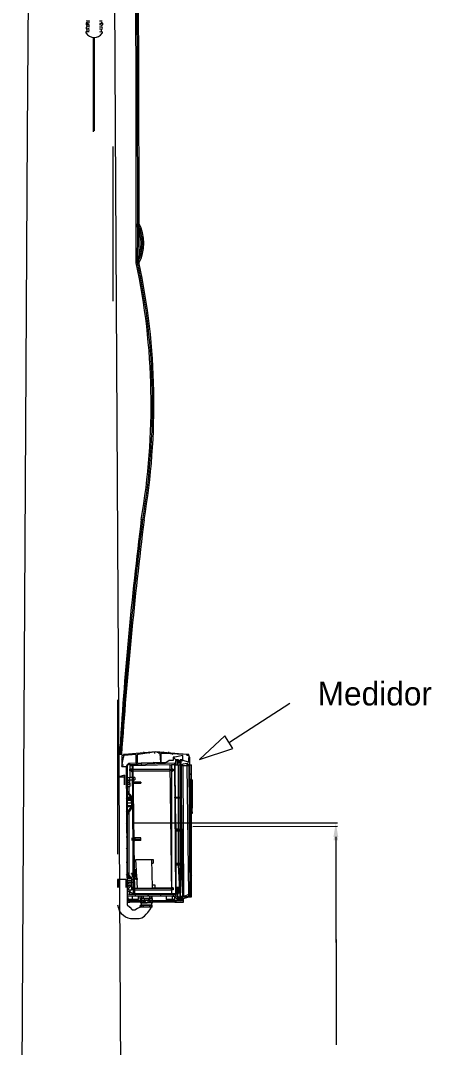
# Model space of a CAD drawing. Extents: x 604418 to 606014, y 1310869 to 1312555.
# Drawn here: x 605972.13 to 605983.73, y 1311071.39 to 1311100.39 of the extents above; entities that cross this region are included whole.
import ezdxf

# ---------------------------------------------------------------- set-up
doc = ezdxf.new("R2010")
doc.units = 0
doc.header["$MEASUREMENT"] = 0
doc.layers.add('1-Cartografia', color=7, linetype='Continuous', lineweight=13)

msp = doc.modelspace()

# ---------------------------------------------------------------- linework, layer by layer
at = {"layer": '1-Cartografia', "color": 7}
for p, q in [((605972.408, 1311112.496), (605972.321, 1311097.215)), ((605974.712, 1311112.496), (605974.799, 1311097.378)), ((605973.983, 1311100.156), (605974.005, 1311100.149)), ((605974.003, 1311100.088), (605973.984, 1311100.081)), ((605973.989, 1311100.074), (605973.989, 1311100.075)), ((605974.18, 1311099.916), (605974.18, 1311097.253)), ((605974.193, 1311099.915), (605974.193, 1311097.265)), ((605974.206, 1311099.914), (605974.206, 1311097.277)), ((605974.439, 1311100.15), (605974.417, 1311100.143)), ((605974.417, 1311100.081), (605974.436, 1311100.074)), ((605974.799, 1311097.378), (605974.989, 1311064.301)), ((605972.321, 1311097.215), (605972.131, 1311064.299)), ((605974.734, 1311096.832), (605974.734, 1311092.466)), ((605974.877, 1311076.844), (605974.877, 1311081.21)), ((605978.025, 1311080.016), (605979.728, 1311081.117)), ((605977.896, 1311080.189), (605977.182, 1311079.525)), ((605978.12, 1311079.83), (605977.896, 1311080.189)), ((605975.04, 1311079.639), (605974.991, 1311079.639)), ((605974.991, 1311079.639), (605974.991, 1311079.59)), ((605975.064, 1311079.664), (605975.04, 1311079.664)), ((605975.04, 1311079.664), (605975.04, 1311079.639)), ((605975.064, 1311079.639), (605975.04, 1311079.639)), ((605975.04, 1311079.639), (605975.04, 1311079.59)), ((605975.947, 1311079.737), (605975.064, 1311079.664)), ((605975.064, 1311079.664), (605975.064, 1311079.664)), ((605975.383, 1311079.664), (605975.064, 1311079.639)), ((605975.064, 1311079.639), (605975.064, 1311079.639)), ((605975.064, 1311079.639), (605975.064, 1311079.639)), ((605975.383, 1311079.639), (605975.432, 1311079.664)), ((605975.383, 1311079.664), (605975.383, 1311079.664)), ((605975.383, 1311079.664), (605975.383, 1311079.664)), ((605975.383, 1311079.664), (605975.383, 1311079.418)), ((605975.432, 1311079.664), (605975.457, 1311079.688)), ((605975.457, 1311079.664), (605975.432, 1311079.664)), ((605975.432, 1311079.664), (605975.432, 1311079.664)), ((605975.432, 1311079.418), (605975.432, 1311079.664)), ((605975.947, 1311079.737), (605975.457, 1311079.664)), ((605975.604, 1311079.688), (605975.628, 1311079.737)), ((605975.751, 1311079.688), (605975.776, 1311079.737)), ((605975.923, 1311079.688), (605975.923, 1311079.737)), ((605976.07, 1311079.688), (605975.947, 1311079.737)), ((605976.806, 1311079.664), (605975.947, 1311079.737)), ((605976.021, 1311079.688), (605976.07, 1311079.737)), ((605976.094, 1311079.443), (605976.07, 1311079.688)), ((605976.07, 1311079.688), (605976.07, 1311079.688)), ((605976.07, 1311079.688), (605976.07, 1311079.688)), ((605976.144, 1311079.688), (605976.094, 1311079.688)), ((605976.094, 1311079.688), (605976.094, 1311079.443)), ((605976.094, 1311079.59), (605976.094, 1311079.664)), ((605976.144, 1311079.688), (605976.144, 1311079.688)), ((605976.806, 1311079.664), (605976.144, 1311079.688)), ((605976.168, 1311079.688), (605976.193, 1311079.737)), ((605976.315, 1311079.688), (605976.315, 1311079.737)), ((605976.413, 1311079.664), (605976.438, 1311079.688)), ((605976.708, 1311079.639), (605976.487, 1311079.59)), ((605976.56, 1311079.664), (605976.585, 1311079.688)), ((605976.708, 1311079.664), (605976.708, 1311079.688)), ((605976.708, 1311079.517), (605976.708, 1311079.639)), ((605976.806, 1311079.664), (605976.83, 1311079.664)), ((605976.83, 1311079.664), (605976.806, 1311079.664)), ((605976.83, 1311079.664), (605976.806, 1311079.664)), ((605976.879, 1311079.664), (605976.83, 1311079.664)), ((605976.83, 1311079.664), (605976.83, 1311079.664)), ((605976.83, 1311079.639), (605976.83, 1311079.664)), ((605976.879, 1311079.639), (605976.83, 1311079.639)), ((605976.879, 1311079.639), (605976.879, 1311079.664)), ((605976.879, 1311079.639), (605976.879, 1311079.566)), ((605976.904, 1311079.566), (605976.879, 1311079.639)), ((605976.879, 1311079.639), (605976.879, 1311079.639)), ((605976.879, 1311079.639), (605976.879, 1311079.639)), ((605977.182, 1311079.525), (605978.12, 1311079.83)), ((605974.991, 1311079.59), (605974.991, 1311079.32)), ((605974.991, 1311079.32), (605975.04, 1311079.59)), ((605974.991, 1311079.517), (605975.04, 1311079.566)), ((605974.991, 1311079.369), (605975.04, 1311079.369)), ((605975.138, 1311079.369), (605975.113, 1311079.32)), ((605975.187, 1311079.418), (605975.138, 1311079.369)), ((605975.187, 1311079.369), (605975.138, 1311079.369)), ((605975.138, 1311079.369), (605975.138, 1311079.369)), ((605975.138, 1311079.369), (605975.138, 1311079.345)), ((605975.138, 1311079.345), (605975.138, 1311079.345)), ((605975.138, 1311079.345), (605975.138, 1311079.32)), ((605975.187, 1311079.418), (605976.242, 1311079.443)), ((605975.187, 1311079.418), (605975.212, 1311079.369)), ((605976.487, 1311079.418), (605975.187, 1311079.369)), ((605975.212, 1311079.369), (605975.212, 1311079.001)), ((605975.285, 1311079.345), (605975.212, 1311079.345)), ((605975.31, 1311079.369), (605975.285, 1311079.369)), ((605975.285, 1311079.369), (605975.31, 1311075.715)), ((605976.34, 1311079.369), (605975.31, 1311079.345)), ((605975.359, 1311075.715), (605975.31, 1311079.369)), ((605975.383, 1311079.492), (605975.432, 1311079.517)), ((605975.383, 1311079.418), (605975.432, 1311079.418)), ((605975.53, 1311079.418), (605975.555, 1311079.369)), ((605975.874, 1311079.443), (605975.923, 1311079.418)), ((605976.094, 1311079.492), (605976.094, 1311079.517)), ((605976.242, 1311079.443), (605976.315, 1311079.492)), ((605976.242, 1311079.443), (605976.242, 1311079.418)), ((605976.438, 1311079.492), (605976.315, 1311079.492)), ((605976.34, 1311079.369), (605976.389, 1311079.369)), ((605976.34, 1311079.369), (605976.389, 1311075.715)), ((605976.389, 1311079.369), (605976.389, 1311075.715)), ((605976.487, 1311079.369), (605976.389, 1311079.369)), ((605976.438, 1311079.59), (605976.511, 1311079.517)), ((605976.487, 1311079.59), (605976.438, 1311079.59)), ((605976.438, 1311079.59), (605976.438, 1311079.566)), ((605976.438, 1311079.566), (605976.438, 1311079.492)), ((605976.438, 1311079.492), (605976.438, 1311079.492)), ((605976.438, 1311079.492), (605976.438, 1311079.492)), ((605976.487, 1311079.59), (605976.487, 1311079.59)), ((605976.487, 1311079.59), (605976.487, 1311079.59)), ((605976.487, 1311079.418), (605976.511, 1311079.443)), ((605976.487, 1311079.369), (605976.487, 1311079.418)), ((605976.487, 1311079.418), (605976.487, 1311079.418)), ((605976.487, 1311079.369), (605976.487, 1311079.369)), ((605976.511, 1311079.369), (605976.487, 1311079.369)), ((605976.487, 1311079.369), (605976.487, 1311078.462)), ((605976.511, 1311075.74), (605976.487, 1311079.369)), ((605976.487, 1311079.369), (605976.511, 1311075.911)), ((605976.511, 1311079.517), (605976.511, 1311079.418)), ((605976.511, 1311079.517), (605976.511, 1311079.492)), ((605976.585, 1311079.517), (605976.511, 1311079.517)), ((605976.511, 1311079.517), (605976.511, 1311079.517)), ((605976.511, 1311079.517), (605976.511, 1311079.492)), ((605976.511, 1311079.517), (605976.585, 1311079.517)), ((605976.511, 1311079.492), (605976.511, 1311079.369)), ((605976.511, 1311079.492), (605976.511, 1311079.369)), ((605976.511, 1311079.492), (605976.511, 1311079.492)), ((605976.511, 1311079.443), (605976.511, 1311079.492)), ((605976.511, 1311079.492), (605976.56, 1311079.492)), ((605976.511, 1311079.443), (605976.511, 1311079.443)), ((605976.511, 1311079.443), (605976.511, 1311079.443)), ((605976.511, 1311079.418), (605976.511, 1311079.369)), ((605976.511, 1311079.418), (605976.511, 1311079.418)), ((605976.511, 1311079.418), (605976.511, 1311079.418)), ((605976.511, 1311079.369), (605976.56, 1311079.369)), ((605976.56, 1311079.492), (605976.56, 1311079.369)), ((605976.56, 1311079.492), (605976.56, 1311079.492)), ((605976.56, 1311079.492), (605976.56, 1311079.418)), ((605976.56, 1311079.492), (605976.56, 1311079.443)), ((605976.56, 1311079.492), (605976.634, 1311079.492)), ((605976.634, 1311079.443), (605976.56, 1311079.443)), ((605976.659, 1311079.418), (605976.56, 1311079.418)), ((605976.56, 1311079.369), (605976.83, 1311079.418)), ((605976.585, 1311079.492), (605976.585, 1311079.517)), ((605976.585, 1311079.492), (605976.634, 1311079.492)), ((605976.585, 1311079.369), (605976.585, 1311079.369)), ((605976.585, 1311079.369), (605976.634, 1311079.369)), ((605976.585, 1311079.369), (605976.585, 1311079.369)), ((605976.585, 1311079.369), (605976.585, 1311079.369)), ((605976.585, 1311079.369), (605976.585, 1311079.369)), ((605976.585, 1311079.369), (605976.585, 1311079.369)), ((605976.585, 1311078.462), (605976.585, 1311079.369)), ((605976.585, 1311078.462), (605976.585, 1311079.369)), ((605976.585, 1311079.369), (605976.585, 1311078.462)), ((605976.634, 1311079.517), (605976.634, 1311079.517)), ((605976.708, 1311079.517), (605976.634, 1311079.517)), ((605976.634, 1311079.517), (605976.634, 1311079.492)), ((605976.634, 1311079.418), (605976.634, 1311079.517)), ((605976.634, 1311079.517), (605976.659, 1311079.517)), ((605976.634, 1311079.492), (605976.634, 1311079.492)), ((605976.634, 1311079.492), (605976.634, 1311079.492)), ((605976.634, 1311079.492), (605976.634, 1311079.492)), ((605976.634, 1311079.492), (605976.634, 1311079.492)), ((605976.634, 1311079.418), (605976.634, 1311079.369)), ((605976.659, 1311079.369), (605976.634, 1311079.369)), ((605976.634, 1311079.369), (605976.634, 1311079.369)), ((605976.634, 1311079.369), (605976.634, 1311079.369)), ((605976.634, 1311079.369), (605976.634, 1311079.369)), ((605976.634, 1311079.369), (605976.634, 1311079.369)), ((605976.634, 1311079.369), (605976.634, 1311079.369)), ((605976.634, 1311079.369), (605976.634, 1311079.369)), ((605976.634, 1311079.369), (605976.659, 1311079.369)), ((605976.634, 1311079.369), (605976.634, 1311079.369)), ((605976.634, 1311079.369), (605976.659, 1311079.369)), ((605976.634, 1311079.369), (605976.634, 1311078.462)), ((605976.659, 1311079.517), (605976.708, 1311079.517)), ((605976.659, 1311079.418), (605976.659, 1311079.517)), ((605976.659, 1311079.517), (605976.659, 1311079.517)), ((605976.659, 1311079.517), (605976.659, 1311079.492)), ((605976.659, 1311079.492), (605976.708, 1311079.492)), ((605976.659, 1311079.345), (605976.659, 1311079.369)), ((605976.659, 1311079.369), (605976.659, 1311079.369)), ((605976.659, 1311079.369), (605976.659, 1311079.369)), ((605976.659, 1311079.369), (605976.659, 1311079.369)), ((605976.659, 1311079.369), (605976.659, 1311079.369)), ((605976.659, 1311079.369), (605976.659, 1311079.345)), ((605976.659, 1311079.369), (605976.659, 1311079.369)), ((605976.659, 1311079.369), (605976.659, 1311079.369)), ((605976.659, 1311079.369), (605976.659, 1311079.369)), ((605976.659, 1311079.369), (605976.659, 1311079.345)), ((605976.708, 1311079.369), (605976.659, 1311079.369)), ((605976.659, 1311079.369), (605976.659, 1311079.369)), ((605976.659, 1311079.345), (605976.659, 1311079.345)), ((605976.659, 1311079.345), (605976.659, 1311079.345)), ((605976.659, 1311079.345), (605976.659, 1311079.345)), ((605976.708, 1311079.345), (605976.659, 1311079.345)), ((605976.659, 1311078.462), (605976.659, 1311079.345)), ((605976.659, 1311079.345), (605976.659, 1311078.462)), ((605976.708, 1311075.666), (605976.659, 1311079.345)), ((605976.708, 1311079.517), (605976.708, 1311079.492)), ((605976.708, 1311079.517), (605976.708, 1311079.517)), ((605976.708, 1311079.492), (605976.708, 1311079.492)), ((605976.879, 1311079.443), (605976.708, 1311079.492)), ((605976.708, 1311079.345), (605976.708, 1311079.369)), ((605976.83, 1311079.345), (605976.708, 1311079.345)), ((605976.708, 1311079.345), (605976.732, 1311075.666)), ((605976.879, 1311079.369), (605976.83, 1311079.418)), ((605976.83, 1311079.369), (605976.83, 1311079.418)), ((605976.83, 1311079.418), (605976.83, 1311079.369)), ((605976.83, 1311079.345), (605976.83, 1311079.369)), ((605976.83, 1311079.369), (605976.83, 1311079.369)), ((605976.83, 1311079.369), (605976.83, 1311079.369)), ((605976.83, 1311079.369), (605976.83, 1311079.369)), ((605976.83, 1311079.369), (605976.83, 1311079.369)), ((605976.83, 1311079.369), (605976.83, 1311079.369)), ((605976.83, 1311079.369), (605976.879, 1311079.369)), ((605976.904, 1311079.345), (605976.83, 1311079.345)), ((605976.879, 1311075.715), (605976.83, 1311079.345)), ((605976.879, 1311079.566), (605976.904, 1311079.59)), ((605976.879, 1311079.566), (605976.904, 1311079.566)), ((605976.879, 1311079.443), (605976.879, 1311079.566)), ((605976.879, 1311079.443), (605976.904, 1311079.443)), ((605976.904, 1311079.418), (605976.879, 1311079.443)), ((605976.879, 1311079.443), (605976.879, 1311079.443)), ((605976.904, 1311079.345), (605976.879, 1311079.369)), ((605976.879, 1311079.369), (605976.879, 1311079.345)), ((605976.879, 1311079.345), (605976.904, 1311075.715)), ((605976.904, 1311079.418), (605976.904, 1311079.566)), ((605976.904, 1311079.369), (605976.904, 1311079.418)), ((605976.904, 1311079.369), (605976.904, 1311079.369)), ((605976.904, 1311079.369), (605976.953, 1311079.369)), ((605976.953, 1311075.715), (605976.904, 1311079.345)), ((605976.953, 1311075.715), (605976.953, 1311079.369)), ((605975.064, 1311079.075), (605974.868, 1311079.026)), ((605974.991, 1311079.32), (605974.991, 1311079.32)), ((605974.991, 1311079.32), (605975.113, 1311079.32)), ((605975.064, 1311078.805), (605975.064, 1311079.075)), ((605975.064, 1311079.075), (605975.064, 1311078.805)), ((605975.113, 1311079.32), (605975.138, 1311075.543)), ((605975.113, 1311079.124), (605975.138, 1311079.1)), ((605975.138, 1311079.32), (605975.138, 1311075.789)), ((605975.212, 1311079.198), (605975.212, 1311079.247)), ((605975.212, 1311079.247), (605975.261, 1311079.247)), ((605975.261, 1311079.247), (605975.212, 1311079.247)), ((605975.261, 1311079.198), (605975.212, 1311079.198)), ((605975.261, 1311079.198), (605975.212, 1311079.198)), ((605975.261, 1311079.198), (605975.261, 1311079.247)), ((605975.285, 1311079.247), (605975.261, 1311079.247)), ((605975.261, 1311079.247), (605975.261, 1311079.198)), ((605975.261, 1311079.198), (605975.261, 1311079.247)), ((605975.261, 1311079.247), (605975.261, 1311079.198)), ((605975.261, 1311079.247), (605975.261, 1311079.247)), ((605975.261, 1311079.247), (605975.261, 1311079.247)), ((605975.261, 1311079.198), (605975.285, 1311079.198)), ((605975.261, 1311079.198), (605975.261, 1311079.173)), ((605975.261, 1311079.198), (605975.261, 1311079.198)), ((605975.261, 1311079.198), (605975.261, 1311079.198)), ((605975.285, 1311079.173), (605975.261, 1311079.173)), ((605975.285, 1311079.247), (605975.285, 1311079.198)), ((605975.285, 1311079.198), (605975.285, 1311079.247)), ((605975.285, 1311079.222), (605975.285, 1311079.247)), ((605975.285, 1311079.247), (605975.285, 1311079.247)), ((605975.285, 1311079.247), (605975.285, 1311079.247)), ((605975.285, 1311079.173), (605975.285, 1311079.222)), ((605975.31, 1311079.247), (605976.34, 1311079.247)), ((605975.31, 1311079.247), (605976.34, 1311079.247)), ((605975.31, 1311079.198), (605976.34, 1311079.198)), ((605975.31, 1311079.198), (605976.34, 1311079.198)), ((605976.389, 1311079.247), (605976.389, 1311079.247)), ((605976.389, 1311079.247), (605976.389, 1311079.247)), ((605976.389, 1311079.247), (605976.413, 1311079.247)), ((605976.389, 1311079.247), (605976.389, 1311079.173)), ((605976.389, 1311079.247), (605976.389, 1311079.247)), ((605976.389, 1311079.247), (605976.413, 1311079.247)), ((605976.389, 1311079.247), (605976.389, 1311079.198)), ((605976.389, 1311079.198), (605976.389, 1311079.247)), ((605976.389, 1311079.173), (605976.413, 1311079.173)), ((605976.438, 1311079.247), (605976.413, 1311079.247)), ((605976.413, 1311079.198), (605976.413, 1311079.247)), ((605976.413, 1311079.198), (605976.413, 1311079.247)), ((605976.413, 1311079.198), (605976.413, 1311079.247)), ((605976.413, 1311079.247), (605976.413, 1311079.247)), ((605976.413, 1311079.247), (605976.413, 1311079.198)), ((605976.413, 1311079.247), (605976.438, 1311079.247)), ((605976.413, 1311079.247), (605976.413, 1311079.247)), ((605976.438, 1311079.198), (605976.413, 1311079.198)), ((605976.413, 1311079.198), (605976.413, 1311079.198)), ((605976.413, 1311079.173), (605976.413, 1311079.198)), ((605976.413, 1311079.198), (605976.413, 1311079.198)), ((605976.413, 1311079.198), (605976.438, 1311079.198)), ((605976.413, 1311079.198), (605976.413, 1311079.198)), ((605976.438, 1311079.247), (605976.438, 1311079.198)), ((605976.904, 1311079.124), (605976.953, 1311079.1)), ((605975.064, 1311079.026), (605974.868, 1311079.026)), ((605974.868, 1311079.026), (605974.868, 1311078.805)), ((605974.868, 1311079.026), (605974.868, 1311078.805)), ((605974.868, 1311078.805), (605974.868, 1311078.805)), ((605975.064, 1311078.805), (605975.064, 1311079.026)), ((605975.064, 1311078.805), (605975.064, 1311078.805)), ((605975.113, 1311078.952), (605975.187, 1311078.952)), ((605975.113, 1311078.781), (605975.138, 1311078.756)), ((605975.212, 1311079.001), (605975.138, 1311079.001)), ((605975.212, 1311078.928), (605975.138, 1311078.928)), ((605975.212, 1311078.879), (605975.138, 1311078.879)), ((605975.138, 1311078.879), (605975.212, 1311078.879)), ((605975.187, 1311078.805), (605975.138, 1311078.805)), ((605975.138, 1311078.756), (605975.212, 1311078.756)), ((605975.187, 1311078.879), (605975.187, 1311078.805)), ((605975.212, 1311078.854), (605975.187, 1311078.854)), ((605975.187, 1311078.756), (605975.187, 1311078.56)), ((605975.212, 1311079.026), (605975.285, 1311079.026)), ((605975.212, 1311078.854), (605975.212, 1311079.001)), ((605975.212, 1311078.952), (605975.285, 1311078.952)), ((605975.212, 1311078.854), (605975.212, 1311078.756)), ((605975.285, 1311078.879), (605975.285, 1311078.879)), ((605975.285, 1311078.879), (605975.285, 1311078.805)), ((605975.285, 1311078.805), (605975.285, 1311078.805)), ((605975.31, 1311079.026), (605975.31, 1311079.026)), ((605975.31, 1311079.026), (605975.31, 1311078.952)), ((605975.31, 1311078.952), (605975.31, 1311079.026)), ((605975.31, 1311079.026), (605975.359, 1311079.026)), ((605975.31, 1311078.952), (605975.31, 1311078.952)), ((605975.31, 1311078.952), (605975.359, 1311078.952)), ((605975.31, 1311078.928), (605975.31, 1311078.928)), ((605975.31, 1311078.928), (605975.31, 1311078.805)), ((605975.31, 1311078.805), (605975.31, 1311078.928)), ((605975.31, 1311078.928), (605975.31, 1311078.805)), ((605975.31, 1311078.805), (605975.31, 1311078.928)), ((605975.53, 1311078.879), (605975.31, 1311078.879)), ((605975.31, 1311078.879), (605975.53, 1311078.879)), ((605975.31, 1311078.854), (605975.53, 1311078.854)), ((605975.53, 1311078.854), (605975.31, 1311078.854)), ((605975.31, 1311078.805), (605975.31, 1311078.805)), ((605975.359, 1311079.001), (605975.359, 1311079.026)), ((605975.359, 1311079.001), (605975.359, 1311079.001)), ((605975.359, 1311079.001), (605975.359, 1311079.001)), ((605975.359, 1311079.001), (605975.359, 1311079.001)), ((605975.359, 1311079.001), (605975.359, 1311078.952)), ((605975.53, 1311078.854), (605975.506, 1311078.854)), ((605975.506, 1311078.854), (605975.506, 1311078.854)), ((605975.53, 1311078.854), (605975.506, 1311078.854)), ((605975.53, 1311078.879), (605975.53, 1311078.854)), ((605975.53, 1311078.854), (605975.53, 1311078.854)), ((605976.904, 1311078.781), (605976.953, 1311078.756)), ((605976.977, 1311078.952), (605976.953, 1311078.952)), ((605976.953, 1311078.854), (605976.953, 1311078.952)), ((605976.953, 1311078.952), (605976.953, 1311078.952)), ((605976.977, 1311078.928), (605976.953, 1311078.952)), ((605976.953, 1311078.952), (605976.953, 1311078.854)), ((605976.953, 1311078.854), (605976.977, 1311078.854)), ((605976.953, 1311078.854), (605976.953, 1311078.854)), ((605976.953, 1311078.854), (605976.953, 1311078.143)), ((605976.953, 1311078.854), (605976.953, 1311078.143)), ((605976.953, 1311078.781), (605976.953, 1311078.805)), ((605976.953, 1311078.805), (605976.953, 1311078.805)), ((605976.953, 1311078.805), (605976.977, 1311078.805)), ((605976.977, 1311078.781), (605976.953, 1311078.781)), ((605976.953, 1311078.781), (605976.953, 1311078.781)), ((605976.953, 1311078.781), (605976.953, 1311078.781)), ((605976.977, 1311078.952), (605976.977, 1311078.928)), ((605976.977, 1311078.928), (605976.977, 1311078.952)), ((605976.977, 1311078.952), (605976.977, 1311078.952)), ((605976.977, 1311078.928), (605976.977, 1311078.854)), ((605976.977, 1311078.854), (605976.977, 1311078.928)), ((605976.977, 1311078.928), (605976.977, 1311078.928)), ((605976.977, 1311078.805), (605976.977, 1311078.854)), ((605976.977, 1311078.854), (605976.977, 1311078.805)), ((605976.977, 1311078.805), (605976.977, 1311078.781)), ((605976.977, 1311078.805), (605976.977, 1311078.805)), ((605976.977, 1311078.805), (605976.977, 1311078.805)), ((605976.977, 1311078.781), (605976.977, 1311078.805)), ((605976.977, 1311078.781), (605976.977, 1311078.781)), ((605976.977, 1311078.781), (605976.977, 1311078.781)), ((605976.977, 1311078.192), (605976.977, 1311078.781)), ((605976.977, 1311078.781), (605976.977, 1311078.192)), ((605975.261, 1311078.486), (605975.138, 1311078.634)), ((605975.261, 1311078.462), (605975.138, 1311078.56)), ((605975.261, 1311078.462), (605975.138, 1311078.56)), ((605975.187, 1311078.462), (605975.138, 1311078.437)), ((605975.261, 1311078.462), (605975.187, 1311078.462)), ((605975.212, 1311078.462), (605975.261, 1311078.462)), ((605975.261, 1311078.462), (605975.261, 1311078.486)), ((605975.261, 1311078.462), (605975.261, 1311078.462)), ((605975.261, 1311078.462), (605975.261, 1311078.437)), ((605976.487, 1311078.462), (605976.585, 1311078.462)), ((605976.487, 1311078.437), (605976.487, 1311078.462)), ((605976.487, 1311078.462), (605976.659, 1311078.462)), ((605976.585, 1311078.462), (605976.585, 1311078.462)), ((605976.585, 1311078.462), (605976.585, 1311078.462)), ((605976.585, 1311078.462), (605976.634, 1311078.462)), ((605976.585, 1311078.462), (605976.585, 1311078.462)), ((605976.585, 1311078.462), (605976.585, 1311078.462)), ((605976.634, 1311078.462), (605976.659, 1311078.462)), ((605976.659, 1311078.462), (605976.659, 1311078.462)), ((605976.659, 1311078.462), (605976.659, 1311078.462)), ((605976.659, 1311078.462), (605976.659, 1311078.462)), ((605976.659, 1311078.462), (605976.659, 1311078.462)), ((605976.659, 1311078.462), (605976.659, 1311078.437)), ((605975.113, 1311078.437), (605975.138, 1311078.388)), ((605975.138, 1311078.437), (605975.261, 1311078.437)), ((605975.261, 1311078.437), (605975.138, 1311078.437)), ((605975.261, 1311078.388), (605975.138, 1311078.388)), ((605975.138, 1311078.388), (605975.261, 1311078.388)), ((605975.261, 1311078.364), (605975.138, 1311078.364)), ((605975.261, 1311078.29), (605975.138, 1311078.29)), ((605975.261, 1311078.217), (605975.138, 1311078.217)), ((605975.138, 1311078.217), (605975.261, 1311078.217)), ((605975.261, 1311078.192), (605975.138, 1311078.045)), ((605975.187, 1311078.192), (605975.138, 1311078.192)), ((605975.138, 1311078.192), (605975.261, 1311078.192)), ((605975.261, 1311078.192), (605975.138, 1311078.192)), ((605975.261, 1311078.192), (605975.187, 1311078.192)), ((605975.261, 1311078.437), (605975.261, 1311078.388)), ((605975.261, 1311078.437), (605975.261, 1311078.437)), ((605975.261, 1311078.29), (605975.261, 1311078.388)), ((605975.261, 1311078.29), (605975.261, 1311078.217)), ((605975.261, 1311078.217), (605975.261, 1311078.143)), ((605976.585, 1311078.437), (605976.487, 1311078.437)), ((605976.487, 1311078.437), (605976.659, 1311078.437)), ((605976.487, 1311078.437), (605976.511, 1311077.554)), ((605976.585, 1311078.437), (605976.585, 1311078.437)), ((605976.585, 1311078.437), (605976.634, 1311078.437)), ((605976.585, 1311078.437), (605976.634, 1311078.437)), ((605976.634, 1311078.437), (605976.585, 1311078.437)), ((605976.585, 1311078.437), (605976.585, 1311078.437)), ((605976.585, 1311078.437), (605976.585, 1311078.437)), ((605976.585, 1311078.437), (605976.585, 1311077.554)), ((605976.585, 1311077.554), (605976.585, 1311078.437)), ((605976.585, 1311077.554), (605976.585, 1311078.437)), ((605976.659, 1311078.437), (605976.634, 1311078.437)), ((605976.634, 1311078.437), (605976.634, 1311077.554)), ((605976.659, 1311078.437), (605976.659, 1311078.437)), ((605976.659, 1311078.437), (605976.659, 1311078.437)), ((605976.659, 1311078.437), (605976.659, 1311078.437)), ((605976.659, 1311078.437), (605976.659, 1311078.437)), ((605976.659, 1311077.554), (605976.659, 1311078.437)), ((605976.659, 1311078.437), (605976.659, 1311077.554)), ((605976.904, 1311078.437), (605976.953, 1311078.388)), ((605976.953, 1311078.143), (605976.953, 1311078.192)), ((605976.953, 1311078.192), (605976.977, 1311078.192)), ((605976.977, 1311078.192), (605976.977, 1311078.143)), ((605976.977, 1311078.192), (605976.977, 1311078.192)), ((605976.977, 1311078.143), (605976.977, 1311078.192)), ((605976.977, 1311078.192), (605976.977, 1311078.192)), ((605976.977, 1311078.192), (605976.977, 1311078.192)), ((605976.977, 1311078.192), (605976.977, 1311078.192)), ((605975.113, 1311078.07), (605975.138, 1311078.045)), ((605975.261, 1311078.143), (605975.138, 1311077.971)), ((605975.261, 1311078.143), (605975.138, 1311078.045)), ((605975.187, 1311078.045), (605975.187, 1311076.23)), ((605975.212, 1311078.143), (605975.261, 1311078.143)), ((605975.261, 1311078.143), (605975.261, 1311078.143)), ((605975.261, 1311078.143), (605975.261, 1311078.143)), ((605976.904, 1311078.07), (605976.953, 1311078.045)), ((605976.953, 1311078.143), (605976.953, 1311077.996)), ((605976.953, 1311077.996), (605976.953, 1311078.143)), ((605976.953, 1311078.143), (605976.977, 1311078.143)), ((605976.977, 1311078.143), (605976.953, 1311078.143)), ((605976.953, 1311077.996), (605976.977, 1311078.045)), ((605976.953, 1311077.996), (605976.953, 1311077.996)), ((605976.977, 1311077.996), (605976.953, 1311077.996)), ((605976.977, 1311078.045), (605976.977, 1311078.143)), ((605976.977, 1311078.045), (605976.977, 1311078.143)), ((605976.977, 1311078.143), (605976.977, 1311078.143)), ((605976.977, 1311078.143), (605976.977, 1311078.143)), ((605976.977, 1311078.143), (605976.977, 1311078.143)), ((605976.977, 1311078.143), (605976.977, 1311078.143)), ((605976.977, 1311078.143), (605976.977, 1311078.143)), ((605976.977, 1311078.143), (605976.977, 1311078.143)), ((605976.977, 1311078.045), (605976.977, 1311077.996)), ((605976.977, 1311078.045), (605976.977, 1311077.996)), ((605976.977, 1311078.045), (605976.977, 1311078.045)), ((605976.977, 1311078.045), (605976.977, 1311078.045)), ((605976.977, 1311077.996), (605976.977, 1311077.996)), ((605975.113, 1311077.726), (605975.138, 1311077.677)), ((605975.288, 1311077.732), (605981.076, 1311077.738)), ((605976.904, 1311077.726), (605976.953, 1311077.677)), ((605976.993, 1311077.632), (605981.076, 1311077.638)), ((605975.113, 1311077.334), (605975.138, 1311077.334)), ((605975.285, 1311077.236), (605975.285, 1311077.309)), ((605975.285, 1311077.309), (605975.285, 1311077.309)), ((605975.31, 1311077.309), (605975.359, 1311077.309)), ((605975.31, 1311077.309), (605975.31, 1311077.236)), ((605975.31, 1311077.236), (605975.31, 1311077.309)), ((605975.31, 1311077.236), (605975.31, 1311077.309)), ((605975.31, 1311077.309), (605975.359, 1311077.309)), ((605975.359, 1311077.309), (605975.359, 1311077.236)), ((605975.359, 1311077.309), (605975.53, 1311077.309)), ((605975.53, 1311077.309), (605975.359, 1311077.309)), ((605975.53, 1311077.26), (605975.53, 1311077.309)), ((605976.585, 1311077.554), (605976.511, 1311077.554)), ((605976.511, 1311077.505), (605976.511, 1311077.554)), ((605976.511, 1311077.554), (605976.659, 1311077.554)), ((605976.585, 1311077.505), (605976.511, 1311077.505)), ((605976.511, 1311077.505), (605976.659, 1311077.505)), ((605976.511, 1311077.505), (605976.511, 1311076.598)), ((605976.585, 1311077.554), (605976.634, 1311077.554)), ((605976.585, 1311077.554), (605976.634, 1311077.554)), ((605976.585, 1311077.554), (605976.634, 1311077.554)), ((605976.585, 1311077.554), (605976.634, 1311077.554)), ((605976.634, 1311077.505), (605976.585, 1311077.505)), ((605976.634, 1311077.505), (605976.585, 1311077.505)), ((605976.585, 1311077.505), (605976.634, 1311077.505)), ((605976.634, 1311077.505), (605976.585, 1311077.505)), ((605976.585, 1311076.598), (605976.585, 1311077.505)), ((605976.634, 1311077.554), (605976.659, 1311077.554)), ((605976.634, 1311077.505), (605976.634, 1311077.505)), ((605976.659, 1311077.505), (605976.634, 1311077.505)), ((605976.634, 1311077.505), (605976.634, 1311077.505)), ((605976.634, 1311077.505), (605976.634, 1311076.598)), ((605976.634, 1311077.505), (605976.634, 1311076.598)), ((605976.634, 1311076.598), (605976.634, 1311077.505)), ((605976.659, 1311077.554), (605976.659, 1311077.554)), ((605976.659, 1311077.554), (605976.708, 1311077.554)), ((605976.659, 1311077.554), (605976.708, 1311077.505)), ((605976.708, 1311077.505), (605976.659, 1311077.505)), ((605976.659, 1311077.505), (605976.659, 1311077.505)), ((605976.659, 1311077.505), (605976.708, 1311077.505)), ((605976.708, 1311077.505), (605976.659, 1311077.505)), ((605976.659, 1311076.598), (605976.659, 1311077.505)), ((605976.708, 1311077.505), (605976.708, 1311077.505)), ((605976.708, 1311077.505), (605976.708, 1311077.505)), ((605976.708, 1311077.505), (605976.708, 1311076.598)), ((605976.904, 1311077.358), (605976.953, 1311077.334)), ((605981.029, 1311077.337), (605981.037, 1311071.559)), ((605975.113, 1311077.015), (605975.138, 1311076.99)), ((605975.285, 1311077.236), (605975.285, 1311077.236)), ((605975.31, 1311077.236), (605975.359, 1311077.236)), ((605975.359, 1311077.236), (605975.31, 1311077.236)), ((605975.359, 1311077.26), (605975.53, 1311077.26)), ((605975.53, 1311077.236), (605975.359, 1311077.236)), ((605975.53, 1311077.26), (605975.53, 1311077.26)), ((605975.53, 1311077.26), (605975.53, 1311077.26)), ((605975.53, 1311077.26), (605975.53, 1311077.26)), ((605975.53, 1311077.236), (605975.53, 1311077.26)), ((605976.904, 1311077.015), (605976.953, 1311076.99)), ((605981.029, 1311077.237), (605981.037, 1311071.459)), ((605975.113, 1311076.623), (605975.138, 1311076.623)), ((605975.432, 1311075.887), (605975.383, 1311076.696)), ((605975.383, 1311076.696), (605975.825, 1311076.696)), ((605975.383, 1311076.426), (605975.383, 1311076.426)), ((605975.383, 1311076.426), (605975.383, 1311076.377)), ((605975.383, 1311076.377), (605975.383, 1311076.426)), ((605975.825, 1311076.696), (605975.874, 1311076.696)), ((605975.825, 1311076.696), (605975.849, 1311075.911)), ((605975.825, 1311076.598), (605975.874, 1311076.598)), ((605975.874, 1311076.696), (605975.874, 1311076.598)), ((605976.511, 1311076.598), (605976.585, 1311076.598)), ((605976.511, 1311076.549), (605976.511, 1311076.598)), ((605976.511, 1311076.598), (605976.708, 1311076.598)), ((605976.585, 1311076.549), (605976.511, 1311076.549)), ((605976.511, 1311076.549), (605976.708, 1311076.549)), ((605976.511, 1311076.549), (605976.511, 1311075.911)), ((605976.585, 1311076.598), (605976.634, 1311076.598)), ((605976.585, 1311076.598), (605976.634, 1311076.598)), ((605976.634, 1311076.549), (605976.585, 1311076.549)), ((605976.634, 1311075.642), (605976.585, 1311076.549)), ((605976.634, 1311076.598), (605976.634, 1311076.598)), ((605976.634, 1311076.598), (605976.659, 1311076.598)), ((605976.634, 1311076.598), (605976.634, 1311076.598)), ((605976.634, 1311076.598), (605976.634, 1311076.598)), ((605976.634, 1311076.549), (605976.634, 1311076.549)), ((605976.659, 1311076.549), (605976.634, 1311076.549)), ((605976.634, 1311076.549), (605976.634, 1311076.549)), ((605976.634, 1311076.549), (605976.634, 1311075.642)), ((605976.634, 1311076.549), (605976.634, 1311075.642)), ((605976.634, 1311075.642), (605976.634, 1311076.549)), ((605976.708, 1311076.598), (605976.659, 1311076.598)), ((605976.708, 1311076.549), (605976.659, 1311076.549)), ((605976.708, 1311075.666), (605976.659, 1311076.549)), ((605976.708, 1311076.598), (605976.708, 1311076.598)), ((605976.708, 1311076.598), (605976.708, 1311076.549)), ((605976.708, 1311076.549), (605976.708, 1311075.666)), ((605976.904, 1311076.623), (605976.953, 1311076.623)), ((605975.113, 1311076.132), (605974.868, 1311076.132)), ((605974.868, 1311076.132), (605974.868, 1311075.911)), ((605975.113, 1311076.132), (605974.893, 1311076.132)), ((605974.893, 1311076.132), (605974.893, 1311075.911)), ((605975.113, 1311076.279), (605975.138, 1311076.23)), ((605975.113, 1311075.911), (605975.113, 1311076.132)), ((605975.113, 1311075.911), (605975.113, 1311076.132)), ((605975.113, 1311075.911), (605975.113, 1311076.132)), ((605975.113, 1311076.132), (605975.113, 1311075.911)), ((605975.261, 1311076.157), (605975.138, 1311076.353)), ((605975.212, 1311076.157), (605975.138, 1311076.279)), ((605975.212, 1311076.157), (605975.138, 1311076.23)), ((605975.261, 1311076.157), (605975.138, 1311076.157)), ((605975.261, 1311076.157), (605975.138, 1311076.157)), ((605975.261, 1311076.157), (605975.138, 1311076.157)), ((605975.261, 1311076.304), (605975.285, 1311076.304)), ((605975.261, 1311076.279), (605975.261, 1311076.304)), ((605975.261, 1311076.304), (605975.261, 1311076.279)), ((605975.285, 1311076.304), (605975.261, 1311076.304)), ((605975.261, 1311076.304), (605975.285, 1311076.304)), ((605975.285, 1311076.279), (605975.261, 1311076.279)), ((605975.285, 1311076.279), (605975.261, 1311076.279)), ((605975.261, 1311076.206), (605975.261, 1311076.206)), ((605975.261, 1311076.206), (605975.261, 1311076.157)), ((605975.261, 1311076.157), (605975.261, 1311076.107)), ((605975.261, 1311076.132), (605975.31, 1311076.132)), ((605975.285, 1311076.279), (605975.31, 1311076.304)), ((605975.31, 1311076.304), (605975.285, 1311076.304)), ((605975.285, 1311076.279), (605975.285, 1311076.304)), ((605975.285, 1311076.304), (605975.285, 1311076.304)), ((605975.285, 1311076.304), (605975.285, 1311076.279)), ((605975.285, 1311076.304), (605975.285, 1311076.279)), ((605975.285, 1311076.304), (605975.285, 1311076.304)), ((605975.31, 1311076.279), (605975.285, 1311076.279)), ((605975.285, 1311076.279), (605975.285, 1311076.279)), ((605975.285, 1311076.279), (605975.285, 1311076.279)), ((605975.285, 1311076.279), (605975.285, 1311076.23)), ((605975.285, 1311076.279), (605975.285, 1311076.279)), ((605975.285, 1311076.23), (605975.31, 1311076.23)), ((605975.285, 1311076.23), (605975.285, 1311076.23)), ((605975.285, 1311076.23), (605975.285, 1311076.23)), ((605975.31, 1311076.304), (605975.31, 1311076.304)), ((605975.31, 1311076.279), (605975.31, 1311076.304)), ((605975.31, 1311076.304), (605975.31, 1311076.279)), ((605975.31, 1311076.23), (605975.31, 1311076.279)), ((605975.359, 1311076.377), (605975.359, 1311076.206)), ((605975.359, 1311076.377), (605975.359, 1311076.206)), ((605975.359, 1311076.377), (605975.359, 1311076.377)), ((605975.359, 1311076.377), (605975.359, 1311076.377)), ((605975.359, 1311076.377), (605975.359, 1311076.377)), ((605975.359, 1311076.377), (605975.359, 1311076.377)), ((605975.359, 1311076.377), (605975.359, 1311076.377)), ((605975.359, 1311076.377), (605975.383, 1311076.377)), ((605975.359, 1311076.377), (605975.383, 1311076.377)), ((605975.359, 1311076.23), (605975.359, 1311076.304)), ((605975.359, 1311076.304), (605975.383, 1311076.304)), ((605975.383, 1311076.279), (605975.359, 1311076.279)), ((605975.359, 1311076.279), (605975.359, 1311076.279)), ((605975.359, 1311076.279), (605975.383, 1311076.279)), ((605975.359, 1311076.23), (605975.383, 1311076.23)), ((605975.359, 1311076.206), (605975.359, 1311076.157)), ((605975.359, 1311076.206), (605975.359, 1311076.157)), ((605975.359, 1311076.157), (605975.383, 1311076.157)), ((605975.359, 1311076.157), (605975.383, 1311076.157)), ((605975.359, 1311076.157), (605975.359, 1311076.157)), ((605975.359, 1311076.157), (605975.359, 1311076.157)), ((605975.383, 1311076.377), (605975.383, 1311076.377)), ((605975.383, 1311076.377), (605975.383, 1311076.377)), ((605975.383, 1311076.377), (605975.383, 1311076.377)), ((605975.383, 1311076.377), (605975.383, 1311076.377)), ((605975.383, 1311076.279), (605975.383, 1311076.304)), ((605975.383, 1311076.279), (605975.383, 1311076.23)), ((605975.432, 1311076.157), (605975.383, 1311076.157)), ((605975.383, 1311076.157), (605975.383, 1311076.157)), ((605975.383, 1311076.132), (605975.383, 1311076.157)), ((605975.383, 1311076.157), (605975.383, 1311076.157)), ((605975.432, 1311076.132), (605975.383, 1311076.132)), ((605975.432, 1311076.132), (605975.432, 1311076.157)), ((605976.904, 1311076.279), (605976.953, 1311076.23)), ((605975.113, 1311076.034), (605975.187, 1311076.034)), ((605975.113, 1311075.911), (605975.113, 1311075.911)), ((605975.261, 1311076.107), (605975.138, 1311076.107)), ((605975.261, 1311076.058), (605975.138, 1311076.058)), ((605975.261, 1311076.034), (605975.138, 1311076.034)), ((605975.261, 1311076.034), (605975.138, 1311076.034)), ((605975.261, 1311075.985), (605975.138, 1311075.838)), ((605975.138, 1311075.985), (605975.261, 1311075.985)), ((605975.212, 1311075.985), (605975.138, 1311075.911)), ((605975.212, 1311075.985), (605975.138, 1311075.911)), ((605975.138, 1311075.911), (605975.138, 1311075.887)), ((605975.187, 1311075.911), (605975.187, 1311075.887)), ((605975.187, 1311075.887), (605975.187, 1311075.887)), ((605975.261, 1311075.96), (605975.212, 1311075.96)), ((605975.261, 1311076.107), (605975.261, 1311075.96)), ((605975.261, 1311076.058), (605975.31, 1311076.058)), ((605975.261, 1311075.96), (605975.261, 1311075.838)), ((605975.261, 1311075.887), (605975.261, 1311075.887)), ((605975.261, 1311075.887), (605975.261, 1311075.838)), ((605975.285, 1311075.887), (605975.261, 1311075.887)), ((605975.261, 1311075.887), (605975.261, 1311075.838)), ((605975.285, 1311075.887), (605975.261, 1311075.887)), ((605975.31, 1311075.911), (605975.285, 1311075.911)), ((605975.285, 1311075.911), (605975.285, 1311075.887)), ((605975.285, 1311075.887), (605975.31, 1311075.887)), ((605975.285, 1311075.838), (605975.285, 1311075.887)), ((605975.285, 1311075.887), (605975.285, 1311075.838)), ((605975.285, 1311075.887), (605975.285, 1311075.838)), ((605975.31, 1311075.862), (605975.31, 1311075.911)), ((605975.31, 1311075.838), (605975.31, 1311075.887)), ((605975.31, 1311075.887), (605975.31, 1311075.838)), ((605975.31, 1311075.887), (605975.31, 1311075.887)), ((605975.31, 1311075.887), (605975.31, 1311075.887)), ((605975.31, 1311075.838), (605975.31, 1311075.862)), ((605975.359, 1311075.887), (605976.389, 1311075.911)), ((605975.359, 1311075.887), (605976.389, 1311075.887)), ((605975.849, 1311075.985), (605975.923, 1311075.985)), ((605975.923, 1311075.985), (605975.923, 1311075.911)), ((605976.389, 1311075.911), (605976.413, 1311075.911)), ((605976.389, 1311075.838), (605976.389, 1311075.911)), ((605976.389, 1311075.911), (605976.389, 1311075.838)), ((605976.389, 1311075.911), (605976.389, 1311075.887)), ((605976.389, 1311075.911), (605976.413, 1311075.911)), ((605976.413, 1311075.887), (605976.389, 1311075.887)), ((605976.389, 1311075.887), (605976.389, 1311075.838)), ((605976.389, 1311075.887), (605976.413, 1311075.887)), ((605976.438, 1311075.838), (605976.413, 1311075.911)), ((605976.413, 1311075.911), (605976.438, 1311075.838)), ((605976.413, 1311075.887), (605976.413, 1311075.911)), ((605976.413, 1311075.911), (605976.438, 1311075.911)), ((605976.438, 1311075.887), (605976.413, 1311075.887)), ((605976.413, 1311075.887), (605976.438, 1311075.887)), ((605976.438, 1311075.887), (605976.438, 1311075.911)), ((605976.438, 1311075.838), (605976.438, 1311075.911)), ((605976.438, 1311075.838), (605976.438, 1311075.887)), ((605976.438, 1311075.887), (605976.438, 1311075.838)), ((605976.511, 1311075.911), (605976.511, 1311075.911)), ((605976.511, 1311075.911), (605976.585, 1311075.911)), ((605976.585, 1311075.911), (605976.511, 1311075.911)), ((605976.511, 1311075.911), (605976.511, 1311075.74)), ((605976.511, 1311075.911), (605976.511, 1311075.74)), ((605976.56, 1311075.911), (605976.56, 1311075.911)), ((605976.56, 1311075.911), (605976.585, 1311075.911)), ((605976.56, 1311075.911), (605976.56, 1311075.911)), ((605976.56, 1311075.911), (605976.585, 1311075.911)), ((605976.56, 1311075.911), (605976.56, 1311075.74)), ((605976.56, 1311075.74), (605976.56, 1311075.911)), ((605976.585, 1311075.911), (605976.585, 1311075.74)), ((605976.585, 1311075.74), (605976.585, 1311075.911)), ((605976.585, 1311075.911), (605976.585, 1311075.74)), ((605976.585, 1311075.74), (605976.585, 1311075.911)), ((605976.904, 1311075.911), (605976.953, 1311075.887)), ((605975.138, 1311075.838), (605975.261, 1311075.838)), ((605975.212, 1311075.789), (605975.138, 1311075.789)), ((605975.138, 1311075.789), (605975.138, 1311075.74)), ((605975.138, 1311075.74), (605975.138, 1311075.74)), ((605975.138, 1311075.74), (605975.187, 1311075.715)), ((605975.138, 1311075.666), (605975.187, 1311075.543)), ((605975.187, 1311075.666), (605975.138, 1311075.666)), ((605975.285, 1311075.568), (605975.138, 1311075.568)), ((605975.138, 1311075.568), (605975.187, 1311075.543)), ((605975.187, 1311075.715), (605975.187, 1311075.715)), ((605975.187, 1311075.715), (605975.212, 1311075.715)), ((605975.187, 1311075.666), (605975.187, 1311075.666)), ((605976.487, 1311075.666), (605975.187, 1311075.666)), ((605975.212, 1311075.838), (605975.212, 1311075.789)), ((605975.212, 1311075.715), (605975.212, 1311075.789)), ((605975.212, 1311075.789), (605975.31, 1311075.74)), ((605975.212, 1311075.715), (605976.511, 1311075.715)), ((605975.212, 1311075.494), (605975.212, 1311075.568)), ((605975.261, 1311075.838), (605975.261, 1311075.838)), ((605975.285, 1311075.838), (605975.261, 1311075.838)), ((605975.285, 1311075.838), (605975.261, 1311075.838)), ((605975.31, 1311075.838), (605975.285, 1311075.838)), ((605975.285, 1311075.838), (605975.285, 1311075.838)), ((605975.457, 1311075.715), (605975.285, 1311075.715)), ((605975.285, 1311075.666), (605975.285, 1311075.568)), ((605975.457, 1311075.568), (605975.285, 1311075.568)), ((605975.31, 1311075.715), (605975.359, 1311075.715)), ((605975.359, 1311075.838), (605976.389, 1311075.838)), ((605975.359, 1311075.838), (605976.389, 1311075.838)), ((605975.359, 1311075.74), (605976.389, 1311075.74)), ((605975.359, 1311075.715), (605975.383, 1311075.666)), ((605975.457, 1311075.715), (605975.457, 1311075.715)), ((605975.457, 1311075.568), (605975.457, 1311075.666)), ((605976.242, 1311075.666), (605975.457, 1311075.666)), ((605975.506, 1311075.592), (605975.506, 1311075.666)), ((605975.849, 1311075.666), (605975.506, 1311075.666)), ((605975.506, 1311075.592), (605975.506, 1311075.543)), ((605975.849, 1311075.592), (605975.506, 1311075.592)), ((605975.849, 1311075.592), (605975.506, 1311075.592)), ((605975.555, 1311075.592), (605975.53, 1311075.592)), ((605975.53, 1311075.592), (605975.53, 1311075.592)), ((605975.53, 1311075.592), (605975.776, 1311075.592)), ((605975.555, 1311075.592), (605975.555, 1311075.666)), ((605975.555, 1311075.543), (605975.555, 1311075.592)), ((605975.604, 1311075.592), (605975.604, 1311075.666)), ((605975.628, 1311075.543), (605975.628, 1311075.592)), ((605975.702, 1311075.715), (605975.751, 1311075.666)), ((605975.702, 1311075.592), (605975.849, 1311075.592)), ((605975.751, 1311075.543), (605975.751, 1311075.592)), ((605975.776, 1311075.592), (605975.776, 1311075.666)), ((605975.776, 1311075.543), (605975.776, 1311075.592)), ((605975.825, 1311075.592), (605975.825, 1311075.666)), ((605975.825, 1311075.592), (605975.849, 1311075.592)), ((605975.849, 1311075.592), (605975.825, 1311075.592)), ((605975.849, 1311075.838), (605975.923, 1311075.838)), ((605975.849, 1311075.592), (605975.849, 1311075.666)), ((605975.849, 1311075.592), (605975.849, 1311075.543)), ((605976.07, 1311075.715), (605976.094, 1311075.666)), ((605976.242, 1311075.715), (605976.242, 1311075.715)), ((605976.242, 1311075.715), (605976.413, 1311075.715)), ((605976.242, 1311075.666), (605976.242, 1311075.568)), ((605976.242, 1311075.666), (605976.242, 1311075.666)), ((605976.242, 1311075.666), (605976.242, 1311075.666)), ((605976.315, 1311075.666), (605976.242, 1311075.666)), ((605976.413, 1311075.568), (605976.242, 1311075.568)), ((605976.413, 1311075.666), (605976.315, 1311075.666)), ((605976.389, 1311075.838), (605976.413, 1311075.838)), ((605976.389, 1311075.74), (605976.511, 1311075.74)), ((605976.389, 1311075.715), (605976.389, 1311075.715)), ((605976.438, 1311075.838), (605976.413, 1311075.838)), ((605976.413, 1311075.715), (605976.413, 1311075.715)), ((605976.413, 1311075.666), (605976.413, 1311075.568)), ((605976.413, 1311075.666), (605976.413, 1311075.666)), ((605976.413, 1311075.666), (605976.413, 1311075.666)), ((605976.413, 1311075.666), (605976.487, 1311075.666)), ((605976.487, 1311075.568), (605976.413, 1311075.568)), ((605976.438, 1311075.838), (605976.438, 1311075.838)), ((605976.438, 1311075.838), (605976.438, 1311075.838)), ((605976.438, 1311075.838), (605976.438, 1311075.838)), ((605976.438, 1311075.715), (605976.438, 1311075.666)), ((605976.438, 1311075.543), (605976.438, 1311075.568)), ((605976.487, 1311075.543), (605976.487, 1311075.666)), ((605976.487, 1311075.666), (605976.487, 1311075.666)), ((605976.487, 1311075.642), (605976.56, 1311075.568)), ((605976.511, 1311075.74), (605976.511, 1311075.74)), ((605976.511, 1311075.74), (605976.511, 1311075.74)), ((605976.511, 1311075.74), (605976.56, 1311075.74)), ((605976.511, 1311075.715), (605976.511, 1311075.74)), ((605976.511, 1311075.74), (605976.511, 1311075.74)), ((605976.511, 1311075.74), (605976.511, 1311075.74)), ((605976.511, 1311075.74), (605976.511, 1311075.715)), ((605976.511, 1311075.715), (605976.511, 1311075.74)), ((605976.511, 1311075.666), (605976.511, 1311075.715)), ((605976.511, 1311075.715), (605976.511, 1311075.715)), ((605976.511, 1311075.715), (605976.511, 1311075.715)), ((605976.511, 1311075.715), (605976.511, 1311075.715)), ((605976.511, 1311075.715), (605976.511, 1311075.715)), ((605976.56, 1311075.715), (605976.511, 1311075.715)), ((605976.56, 1311075.642), (605976.511, 1311075.666)), ((605976.511, 1311075.666), (605976.511, 1311075.666)), ((605976.56, 1311075.74), (605976.56, 1311075.74)), ((605976.56, 1311075.74), (605976.585, 1311075.74)), ((605976.56, 1311075.715), (605976.56, 1311075.642)), ((605976.56, 1311075.642), (605976.56, 1311075.715)), ((605976.56, 1311075.715), (605976.56, 1311075.642)), ((605976.56, 1311075.715), (605976.56, 1311075.715)), ((605976.56, 1311075.715), (605976.56, 1311075.642)), ((605976.56, 1311075.715), (605976.56, 1311075.715)), ((605976.56, 1311075.715), (605976.56, 1311075.715)), ((605976.56, 1311075.715), (605976.56, 1311075.715)), ((605976.56, 1311075.715), (605976.56, 1311075.715)), ((605976.56, 1311075.642), (605976.56, 1311075.568)), ((605976.56, 1311075.642), (605976.56, 1311075.642)), ((605976.56, 1311075.592), (605976.56, 1311075.642)), ((605976.56, 1311075.642), (605976.56, 1311075.642)), ((605976.585, 1311075.642), (605976.56, 1311075.642)), ((605976.56, 1311075.642), (605976.56, 1311075.592)), ((605976.56, 1311075.642), (605976.634, 1311075.642)), ((605976.56, 1311075.592), (605976.56, 1311075.592)), ((605976.56, 1311075.592), (605976.56, 1311075.592)), ((605976.56, 1311075.592), (605976.585, 1311075.592)), ((605976.56, 1311075.592), (605976.732, 1311075.592)), ((605976.56, 1311075.568), (605976.56, 1311075.568)), ((605976.56, 1311075.568), (605976.732, 1311075.568)), ((605976.56, 1311075.568), (605976.634, 1311075.543)), ((605976.585, 1311075.642), (605976.585, 1311075.592)), ((605976.585, 1311075.642), (605976.757, 1311075.642)), ((605976.634, 1311075.592), (605976.585, 1311075.592)), ((605976.585, 1311075.592), (605976.732, 1311075.592)), ((605976.634, 1311075.642), (605976.634, 1311075.642)), ((605976.634, 1311075.642), (605976.659, 1311075.642)), ((605976.634, 1311075.642), (605976.634, 1311075.642)), ((605976.634, 1311075.642), (605976.634, 1311075.642)), ((605976.634, 1311075.642), (605976.757, 1311075.642)), ((605976.634, 1311075.642), (605976.634, 1311075.642)), ((605976.634, 1311075.642), (605976.634, 1311075.642)), ((605976.634, 1311075.642), (605976.634, 1311075.642)), ((605976.634, 1311075.642), (605976.634, 1311075.642)), ((605976.634, 1311075.642), (605976.634, 1311075.642)), ((605976.634, 1311075.642), (605976.634, 1311075.642)), ((605976.659, 1311075.592), (605976.634, 1311075.592)), ((605976.634, 1311075.592), (605976.634, 1311075.592)), ((605976.659, 1311075.642), (605976.659, 1311075.666)), ((605976.659, 1311075.666), (605976.708, 1311075.666)), ((605976.659, 1311075.642), (605976.659, 1311075.642)), ((605976.659, 1311075.642), (605976.659, 1311075.642)), ((605976.659, 1311075.642), (605976.659, 1311075.642)), ((605976.659, 1311075.642), (605976.659, 1311075.642)), ((605976.659, 1311075.642), (605976.659, 1311075.642)), ((605976.708, 1311075.642), (605976.659, 1311075.642)), ((605976.659, 1311075.642), (605976.659, 1311075.642)), ((605976.659, 1311075.642), (605976.659, 1311075.642)), ((605976.659, 1311075.642), (605976.659, 1311075.642)), ((605976.708, 1311075.642), (605976.659, 1311075.642)), ((605976.659, 1311075.642), (605976.659, 1311075.642)), ((605976.659, 1311075.642), (605976.659, 1311075.642)), ((605976.659, 1311075.642), (605976.659, 1311075.642)), ((605976.659, 1311075.642), (605976.659, 1311075.642)), ((605976.659, 1311075.592), (605976.659, 1311075.592)), ((605976.708, 1311075.592), (605976.659, 1311075.592)), ((605976.659, 1311075.592), (605976.659, 1311075.592)), ((605976.708, 1311075.666), (605976.708, 1311075.642)), ((605976.708, 1311075.666), (605976.708, 1311075.642)), ((605976.757, 1311075.666), (605976.708, 1311075.666)), ((605976.708, 1311075.642), (605976.708, 1311075.642)), ((605976.708, 1311075.642), (605976.708, 1311075.642)), ((605976.732, 1311075.642), (605976.708, 1311075.642)), ((605976.708, 1311075.642), (605976.708, 1311075.642)), ((605976.708, 1311075.642), (605976.708, 1311075.642)), ((605976.732, 1311075.666), (605976.732, 1311075.642)), ((605976.757, 1311075.642), (605976.732, 1311075.642)), ((605976.732, 1311075.642), (605976.732, 1311075.642)), ((605976.732, 1311075.642), (605976.732, 1311075.642)), ((605976.879, 1311075.642), (605976.732, 1311075.642)), ((605976.732, 1311075.642), (605976.732, 1311075.642)), ((605976.732, 1311075.592), (605976.879, 1311075.642)), ((605976.732, 1311075.494), (605976.732, 1311075.592)), ((605976.757, 1311075.666), (605976.879, 1311075.715)), ((605976.757, 1311075.666), (605976.757, 1311075.642)), ((605976.879, 1311075.642), (605976.757, 1311075.642)), ((605976.83, 1311075.642), (605976.879, 1311075.642)), ((605976.953, 1311075.715), (605976.879, 1311075.715)), ((605976.879, 1311075.666), (605976.879, 1311075.715)), ((605976.879, 1311075.642), (605976.904, 1311075.666)), ((605976.879, 1311075.642), (605976.879, 1311075.666)), ((605976.879, 1311075.666), (605976.879, 1311075.666)), ((605976.879, 1311075.642), (605976.879, 1311075.666)), ((605976.879, 1311075.666), (605976.904, 1311075.666)), ((605976.879, 1311075.642), (605976.904, 1311075.642)), ((605976.879, 1311075.642), (605976.879, 1311075.642)), ((605976.879, 1311075.642), (605976.879, 1311075.642)), ((605976.879, 1311075.642), (605976.879, 1311075.642)), ((605976.904, 1311075.666), (605976.953, 1311075.715)), ((605976.904, 1311075.666), (605976.904, 1311075.715)), ((605976.904, 1311075.666), (605976.904, 1311075.666)), ((605976.904, 1311075.666), (605976.904, 1311075.666)), ((605976.904, 1311075.642), (605976.953, 1311075.642)), ((605976.953, 1311075.666), (605976.953, 1311075.715)), ((605976.953, 1311075.715), (605976.953, 1311075.715)), ((605976.953, 1311075.642), (605976.953, 1311075.666)), ((605976.953, 1311075.666), (605976.953, 1311075.666)), ((605974.868, 1311075.421), (605974.893, 1311075.323)), ((605974.893, 1311075.323), (605974.917, 1311075.249)), ((605975.138, 1311075.543), (605975.138, 1311075.494)), ((605975.138, 1311075.494), (605975.187, 1311075.543)), ((605975.138, 1311075.494), (605975.138, 1311075.421)), ((605975.138, 1311075.494), (605975.212, 1311075.494)), ((605975.138, 1311075.494), (605975.138, 1311075.494)), ((605975.138, 1311075.494), (605975.138, 1311075.494)), ((605975.138, 1311075.421), (605975.212, 1311075.347)), ((605975.187, 1311075.543), (605975.212, 1311075.543)), ((605975.212, 1311075.543), (605975.506, 1311075.543)), ((605975.506, 1311075.494), (605975.212, 1311075.494)), ((605975.212, 1311075.347), (605975.285, 1311075.274)), ((605975.285, 1311075.274), (605975.359, 1311075.274)), ((605975.359, 1311075.274), (605975.432, 1311075.323)), ((605975.432, 1311075.323), (605975.506, 1311075.347)), ((605975.53, 1311075.47), (605975.506, 1311075.543)), ((605975.506, 1311075.347), (605975.506, 1311075.396)), ((605975.849, 1311075.396), (605975.506, 1311075.396)), ((605975.849, 1311075.347), (605975.506, 1311075.347)), ((605975.53, 1311075.543), (605975.555, 1311075.543)), ((605975.555, 1311075.543), (605975.53, 1311075.543)), ((605975.53, 1311075.543), (605975.53, 1311075.543)), ((605975.53, 1311075.543), (605975.53, 1311075.494)), ((605975.53, 1311075.494), (605975.53, 1311075.47)), ((605975.555, 1311075.421), (605975.53, 1311075.47)), ((605975.53, 1311075.47), (605975.53, 1311075.47)), ((605975.849, 1311075.47), (605975.53, 1311075.47)), ((605975.53, 1311075.47), (605975.702, 1311075.47)), ((605975.555, 1311075.421), (605975.53, 1311075.421)), ((605975.53, 1311075.421), (605975.555, 1311075.421)), ((605975.555, 1311075.421), (605975.53, 1311075.421)), ((605975.53, 1311075.421), (605975.555, 1311075.396)), ((605975.53, 1311075.396), (605975.825, 1311075.421)), ((605975.53, 1311075.421), (605975.825, 1311075.421)), ((605975.53, 1311075.421), (605975.825, 1311075.421)), ((605975.555, 1311075.396), (605975.53, 1311075.396)), ((605975.555, 1311075.543), (605975.604, 1311075.543)), ((605975.555, 1311075.494), (605975.555, 1311075.543)), ((605975.604, 1311075.47), (605975.555, 1311075.494)), ((605975.555, 1311075.347), (605975.555, 1311075.396)), ((605975.604, 1311075.543), (605975.628, 1311075.543)), ((605975.604, 1311075.47), (605975.604, 1311075.543)), ((605975.628, 1311075.494), (605975.604, 1311075.494)), ((605975.604, 1311075.494), (605975.604, 1311075.47)), ((605975.604, 1311075.47), (605975.604, 1311075.47)), ((605975.604, 1311075.347), (605975.604, 1311075.396)), ((605975.751, 1311075.543), (605975.628, 1311075.543)), ((605975.678, 1311075.543), (605975.628, 1311075.494)), ((605975.702, 1311075.543), (605975.678, 1311075.543)), ((605975.678, 1311075.543), (605975.678, 1311075.543)), ((605975.751, 1311075.494), (605975.702, 1311075.543)), ((605975.727, 1311075.2), (605975.776, 1311075.274)), ((605975.776, 1311075.543), (605975.751, 1311075.543)), ((605975.751, 1311075.47), (605975.751, 1311075.494)), ((605975.751, 1311075.494), (605975.751, 1311075.494)), ((605975.776, 1311075.47), (605975.751, 1311075.47)), ((605975.776, 1311075.543), (605975.776, 1311075.543)), ((605975.776, 1311075.543), (605975.849, 1311075.543)), ((605975.776, 1311075.47), (605975.776, 1311075.543)), ((605975.825, 1311075.543), (605975.776, 1311075.494)), ((605975.776, 1311075.494), (605975.776, 1311075.47)), ((605975.776, 1311075.347), (605975.776, 1311075.396)), ((605975.776, 1311075.274), (605975.825, 1311075.347)), ((605975.849, 1311075.543), (605975.825, 1311075.543)), ((605975.825, 1311075.421), (605975.849, 1311075.47)), ((605975.825, 1311075.421), (605975.849, 1311075.421)), ((605975.849, 1311075.421), (605975.825, 1311075.421)), ((605975.825, 1311075.421), (605975.849, 1311075.421)), ((605975.849, 1311075.421), (605975.825, 1311075.421)), ((605975.825, 1311075.421), (605975.849, 1311075.396)), ((605975.825, 1311075.347), (605975.825, 1311075.396)), ((605975.849, 1311075.543), (605976.438, 1311075.543)), ((605975.849, 1311075.543), (605975.849, 1311075.47)), ((605975.849, 1311075.494), (605975.849, 1311075.543)), ((605975.849, 1311075.543), (605975.849, 1311075.543)), ((605975.849, 1311075.47), (605975.849, 1311075.494)), ((605976.438, 1311075.494), (605975.849, 1311075.494)), ((605975.849, 1311075.47), (605975.849, 1311075.47)), ((605975.849, 1311075.396), (605975.849, 1311075.396)), ((605975.849, 1311075.347), (605975.849, 1311075.396)), ((605976.438, 1311075.543), (605976.487, 1311075.543)), ((605976.438, 1311075.494), (605976.438, 1311075.543)), ((605976.511, 1311075.494), (605976.438, 1311075.494)), ((605976.487, 1311075.494), (605976.487, 1311075.543)), ((605976.487, 1311075.543), (605976.487, 1311075.543)), ((605976.487, 1311075.494), (605976.487, 1311075.543)), ((605976.487, 1311075.543), (605976.487, 1311075.543)), ((605976.487, 1311075.543), (605976.487, 1311075.543)), ((605976.487, 1311075.543), (605976.487, 1311075.494)), ((605976.487, 1311075.543), (605976.487, 1311075.543)), ((605976.487, 1311075.543), (605976.487, 1311075.543)), ((605976.487, 1311075.543), (605976.511, 1311075.543)), ((605976.511, 1311075.494), (605976.487, 1311075.494)), ((605976.511, 1311075.494), (605976.487, 1311075.494)), ((605976.487, 1311075.494), (605976.511, 1311075.494)), ((605976.511, 1311075.543), (605976.511, 1311075.494)), ((605976.511, 1311075.543), (605976.511, 1311075.543)), ((605976.732, 1311075.543), (605976.511, 1311075.543)), ((605976.511, 1311075.494), (605976.511, 1311075.494)), ((605976.511, 1311075.494), (605976.511, 1311075.494)), ((605976.511, 1311075.494), (605976.732, 1311075.494)), ((605976.732, 1311075.494), (605976.511, 1311075.494)), ((605974.917, 1311075.249), (605974.966, 1311075.176)), ((605974.966, 1311075.176), (605975.04, 1311075.126)), ((605975.04, 1311075.126), (605975.089, 1311075.077)), ((605975.089, 1311075.077), (605975.163, 1311075.053)), ((605975.163, 1311075.053), (605975.236, 1311075.028)), ((605975.236, 1311075.028), (605975.334, 1311075.028)), ((605975.334, 1311075.028), (605975.408, 1311075.028)), ((605975.408, 1311075.028), (605975.481, 1311075.028)), ((605975.481, 1311075.028), (605975.555, 1311075.053)), ((605975.555, 1311075.053), (605975.628, 1311075.102)), ((605975.628, 1311075.102), (605975.678, 1311075.151)), ((605975.678, 1311075.151), (605975.727, 1311075.2))]:
    msp.add_line(p, q, dxfattribs=at)
for centre, radius, start, end in [((604902.01, 1311095.283), 1073.388, 359.907437, 0.393993), ((604902.049, 1311095.292), 1073.388, 359.907437, 0.393993), ((604902.087, 1311095.3), 1073.388, 359.907437, 0.393993), ((605974.434, 1311094.103), 1.101, 331.4052, 28.5948), ((605974.434, 1311094.103), 1.14, 331.4052, 28.5948), ((605974.434, 1311094.103), 1.179, 331.4052, 28.5948), ((605956.625, 1311089.558), 19.191, 350.2376, 12.0038), ((605956.625, 1311089.558), 19.231, 350.2376, 12.0038), ((605956.625, 1311089.558), 19.27, 350.2376, 12.0038), ((606072.263, 1311074.041), 97.498, 172.77357, 176.70208), ((606086.495, 1311072.481), 111.775, 172.89961, 176.32209), ((606100.785, 1311070.915), 126.11, 172.99744, 176.02605)]:
    msp.add_arc(centre, radius, start, end, dxfattribs=at)
for centre, major_axis, start_param, end_param in [((605974.088, 1311100.3), (-0.0753, 0.0753), 0.553252, 1.033787), ((605974.085, 1311100.18), (0.0731, 0.0731), 2.108575, 2.586202), ((605973.999, 1311100.287), (0.029, 0.029), 0.629605, 1.162723), ((605973.996, 1311100.367), (-0.0324, 0.0324), 2.072611, 2.622166), ((605974.008, 1311100.311), (-0.0298, 0.0298), 1.779451, 2.301019), ((605974.023, 1311100.07), (-0.0999, 0.0999), -1.072211, -0.50643), ((605974.011, 1311100.432), (-0.0333, 0.0333), 1.833393, 2.293144), ((605974.028, 1311100.598), (0.148, 0.148), 3.740073, 4.105878), ((605974.096, 1311100.239), (0.0672, 0.0672), 2.017213, 2.664841), ((605974.099, 1311100.357), (0.068, 0.068), 2.043533, 2.651244), ((605974.045, 1311100.117), (0.111, 0.111), 0.658667, 1.027814), ((605974.035, 1311100.373), (0.0399, 0.0399), 3.456844, 4.473321), ((605973.55, 1311100.244), (0.364, 0.364), 5.421996, 5.555967), ((605973.928, 1311100.36), (-0.0993, 0.0993), 3.676962, 4.159408), ((605974.377, 1311100.112), (-0.111, 0.111), -1.045426, -0.676279), ((605974.398, 1311100.065), (0.0999, 0.0999), 0.488818, 1.054599), ((605974.392, 1311100.368), (0.0399, 0.0399), 3.363049, 4.379526), ((605974.402, 1311100.593), (-0.148, 0.148), 2.159696, 2.525501), ((605974.43, 1311100.361), (0.0324, 0.0324), 3.643407, 4.192963), ((605974.416, 1311100.427), (-0.0333, 0.0333), 2.401633, 2.861384), ((605974.327, 1311100.353), (0.068, 0.068), 5.185126, 5.792836), ((605974.42, 1311100.306), (-0.0298, 0.0298), 2.31898, 2.840548), ((605974.328, 1311100.235), (0.0672, 0.0672), 5.171529, 5.819157), ((605974.425, 1311100.282), (0.029, 0.029), 0.390461, 0.923579), ((605974.42, 1311100.294), (-0.0234, 0.0234), 3.018317, 4.689702), ((605973.068, 1311100.117), (-0.649, 0.649), 3.84064, 3.886879), ((605974.209, 1311100.186), (0.192, 0.192), 2.935508, 4.895995), ((605974.151, 1311100.116), (0.105, 0.105), 2.131219, 2.551151), ((605974.035, 1311100.155), (0.0523, 0.0523), 3.505482, 4.317714), ((605974.045, 1311100.06), (-0.0687, 0.0687), -0.972261, -0.363853), ((605973.793, 1311100.121), (0.192, 0.192), 5.369641, 5.630152), ((605974.376, 1311100.055), (0.0687, 0.0687), 0.346241, 0.954649), ((605974.388, 1311100.15), (-0.0523, 0.0523), 1.947859, 2.760091), ((605974.271, 1311100.113), (0.105, 0.105), 5.285219, 5.705151), ((605975.354, 1311100.095), (0.649, 0.649), 2.378694, 2.424934), ((605974.338, 1311100.176), (-0.0731, 0.0731), 3.679371, 4.156999)]:
    msp.add_ellipse(centre, major_axis=major_axis, ratio=1, start_param=start_param, end_param=end_param, dxfattribs=at)
for points in [[(605981.096, 1311077.337), (605980.962, 1311077.337), (605981.028, 1311077.738)], [(605981.096, 1311077.237), (605980.962, 1311077.237), (605981.028, 1311077.638)]]:
    msp.add_solid(points, dxfattribs=at)

# ---------------------------------------------------------------- texts
msp.add_text('Medidor', height=0.6681, dxfattribs=at).set_placement((605980.514, 1311081.049))

doc.saveas('drawing.dxf')
